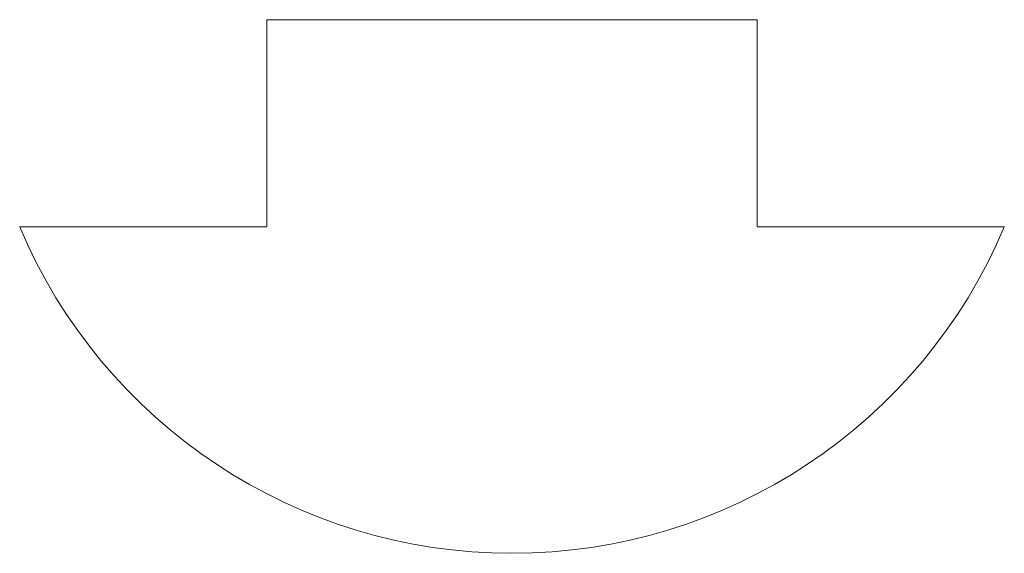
# Model space of a CAD drawing. Header units: millimetres. Extents: x -0.6 to 0.6, y -0.65 to 0.
import ezdxf

# ---------------------------------------------------------------- set-up
doc = ezdxf.new("R2010")
doc.units = ezdxf.units.MM

msp = doc.modelspace()

# ---------------------------------------------------------------- linework, layer by layer
at = {"color": 7, "linetype": 'Continuous', "lineweight": 15}
for p, q in [((0.3, 0), (-0.3, 0)), ((-0.3, 0), (-0.3, -0.254)), ((0.3, -0.254), (0.3, 0)), ((-0.3, -0.254), (-0.6027, -0.254)), ((0.6027, -0.254), (0.3, -0.254))]:
    msp.add_line(p, q, dxfattribs=at)
msp.add_arc((0, 0), 0.654, 202.8537, 337.1463, dxfattribs=at)

doc.saveas('drawing.dxf')
